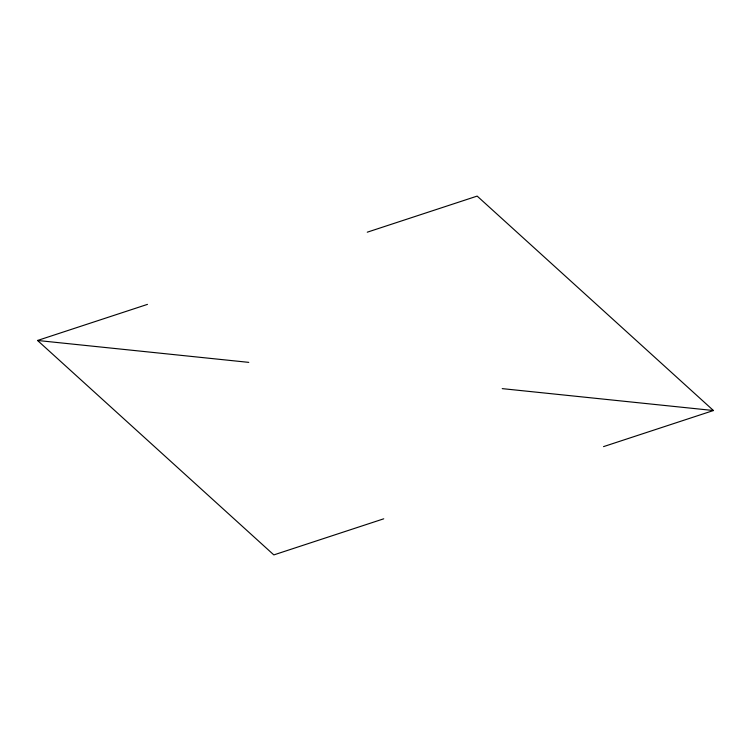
<?xml version="1.0" encoding="UTF-8"?>
<svg xmlns="http://www.w3.org/2000/svg" width="751" height="751" viewBox="0 0 751 751"><rect width="100%" height="100%" fill="white"/><g stroke="black" fill="none" stroke-linecap="round" stroke-linejoin="round"><path stroke-width="1.13" d="M383.733 518.81L273.833 554.905L37.55 340.475L147.459 304.38M367.267 232.19L477.167 196.095L713.45 410.525L603.541 446.62M37.55 340.475L248.769 362.367M502.231 388.633L713.45 410.525"/></g></svg>
